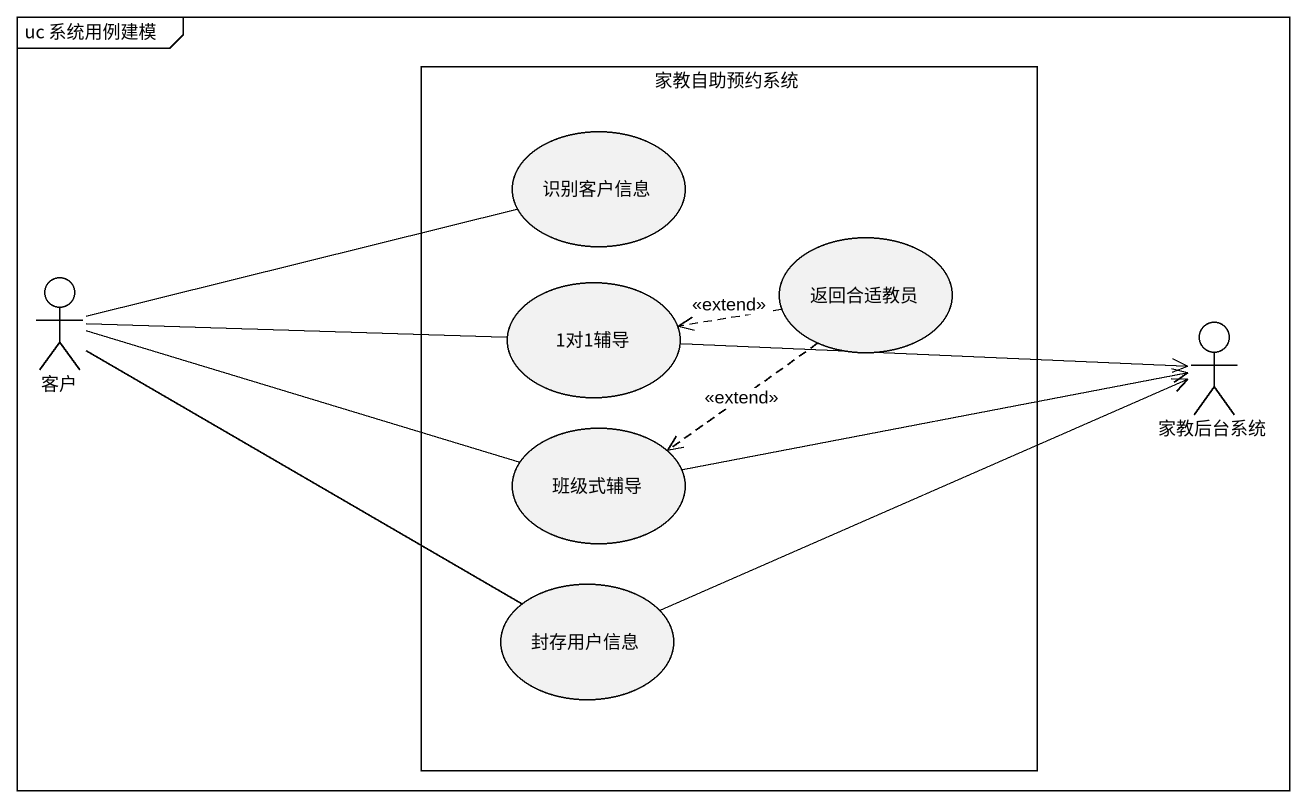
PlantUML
@startuml
mainframe uc 系统用例建模
rectangle 家教自助预约系统 {
  usecase 识别客户信息
  usecase 返回合适教员
  usecase "1对1辅导" as u1对1辅导
  usecase 班级式辅导
  usecase 封存用户信息
}
actor 客户
actor 家教后台系统
返回合适教员 .left.> u1对1辅导 : <<extend>>
返回合适教员 ..> 班级式辅导 : <<extend>>
客户 -right- 识别客户信息
客户 -right- u1对1辅导
客户 -right- 班级式辅导
客户 -right- 封存用户信息
u1对1辅导 -right-> 家教后台系统
班级式辅导 -right-> 家教后台系统
封存用户信息 -right-> 家教后台系统
@enduml
